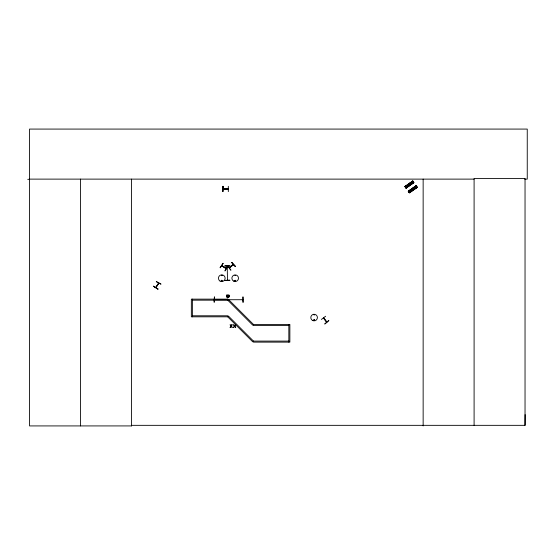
<?xml version="1.0" encoding="UTF-8"?>
<svg xmlns="http://www.w3.org/2000/svg" width="555" height="555" viewBox="0 0 555 555"><rect width="100%" height="100%" fill="white"/><g stroke="black" fill="none" stroke-linecap="round" stroke-linejoin="round"><path stroke-width="0.83" d="M524.655 179.119L527.25 179.119L527.25 129.079L29.54 129.079L29.54 425.921L131.507 425.921L131.438 425.338L525.037 425.338L525.113 414.606M226.225 268.488L221.722 265.713L226.121 268.675M222.049 275.453C221.07 276.314 222.007 274.378 221.972 275.634M221.438 280.587C222.076 281.885 222.222 279.685 221.507 280.525M235.445 275.516L234.911 275.377L235.486 275.453M234.834 280.684C235.903 279.713 235.174 281.628 234.918 280.844M314.373 314.803L313.832 314.727L314.338 314.935M314.47 320.034L313.762 320.124L314.387 319.874M227.827 297.154L228.924 296.391L228.16 295.295L227.064 296.065L227.827 297.154L227.966 296.377M228.16 295.295L228.022 296.079L227.668 295.336M227.217 266.109L227.508 280.199M155.809 287.414L158.654 283.147M158.661 283.203L155.962 287.573L158.723 283.106M234.73 280.559C236.576 279.332 234.682 282.544 234.855 280.344M314.553 320.291C314.172 318.279 313.103 321.22 314.449 320.374M228.195 188.846L223.117 188.818M156.323 281.662L161.012 284.146L156.357 281.6M223.006 263.271L220.064 267.69M220.231 267.794L223.193 263.396M227.682 266.421L224.935 270.965L227.654 266.4M221.369 280.442C223.478 279.734 220.821 282.377 221.528 280.24M229.659 267.482L229.347 267.746M242.382 299.506L242.826 299.755M214.57 299.742L242.861 299.714M223.061 188.873L223.63 189.227M227.39 296.946L227.897 296.342M228.091 296.113L228.598 295.503M229.319 267.801L233.239 264.388M233.038 264.971L233.509 264.575L229.395 267.975M235.299 266.296L231.643 262.446L235.32 266.282M321.387 319.451L325.625 316.26M324.835 323.926L328.872 320.471L324.848 323.947M412.74 180.979L404.907 186.494L406.094 188.159L413.919 182.63L412.74 180.972M404.977 186.591L412.816 181.083M405.06 186.709L412.871 181.159L405.108 186.778M405.192 186.896L413.003 181.346M405.344 187.104L405.656 187.541M413.565 182.123L405.733 187.652L413.586 182.165M405.871 187.84L413.642 182.241M405.934 187.937L413.759 182.408M405.955 187.965L413.829 182.505L406.066 188.124M417.249 187.354L409.444 192.911L408.258 191.246L416.09 185.724L417.277 187.389M408.265 191.253L416.118 185.758M408.327 191.343L416.167 185.835M408.425 191.475L416.292 186.008M408.487 191.565L416.292 186.015M408.549 191.655L416.368 186.119M408.619 191.752L416.444 186.223M408.702 191.857L409.084 192.252M409.326 191.822L408.966 192.037M409.09 192.405L416.923 186.889M409.167 192.516L417.006 187.007M409.25 192.634L417.076 187.104M409.292 192.696L417.117 187.16M409.368 192.8L417.193 187.278M221.827 265.561L226.162 268.412M227.106 296.55L227.855 296.28M228.133 296.176L228.882 295.905M228.195 189.088L223.02 189.088L228.313 189.116M323.607 317.835L326.853 322.011M214.445 296.974L214.181 302.281L214.369 296.974M242.84 296.974L242.951 302.274M242.806 299.714L242.382 299.749M230.013 266.012L224.713 265.914L230.013 265.9M224.713 280.4L230.013 280.247L224.713 280.414M27.75 179.327L29.54 179.321M29.54 179.119L474.095 179.119M228.306 186.314L228.32 191.621M192.377 300.165L227.737 300.165L252.74 325.175L253.469 324.446L289.863 324.446L289.863 342.123L253.469 342.123L253.469 341.089L228.466 316.086L227.737 316.815L191.343 316.815L191.343 299.138L227.737 299.138L227.737 300.165L228.466 299.436L253.469 324.446L253.469 325.473L288.836 325.473M192.377 315.788L227.737 315.788L227.737 316.815L252.74 341.825L253.469 341.089L288.836 341.089M227.064 296.065L227.848 296.197M228.14 296.252L228.924 296.391M228.306 188.873L227.716 189.123M153.541 286.269L158.085 289.009M227.273 295.621L227.876 296.127M228.112 296.321L228.715 296.835M405.538 187.16L405.865 186.959M231.699 262.397L235.119 266.449M229.451 267.905L233.426 264.527M324.189 318.861L326.049 321.276M326.701 322.15L323.503 318.05M412.018 181.638L413.038 183.088M415.376 186.397L416.396 187.84M411.491 182.012L412.511 183.462M414.842 186.771L415.862 188.214M410.693 182.574L411.713 184.024M414.051 187.333L415.071 188.776M409.985 183.074L411.005 184.517M413.343 187.826L414.363 189.276M409.195 183.636L410.214 185.079M412.552 188.388L413.565 189.831M405.788 186.036L406.808 187.486M409.139 190.795L410.159 192.238M405.393 185.953L406.753 187.881L405.33 186.001M408.751 190.712L410.11 192.641M408.688 190.753L410.048 192.682M228.043 296.37L228.313 297.112M243.111 296.967L243.145 302.274M525.037 425.338L525.037 178.543L474.095 178.543L474.095 425.338M423.146 179.119L423.146 425.921M288.836 324.446L288.836 342.123M222.964 186.314L222.992 191.621M192.377 299.138L192.377 316.815M131.431 179.119L131.507 425.921M80.489 179.119L80.489 425.921M409.715 184.01C410.332 185.46 410.783 182.845 409.715 184.01M413.066 188.762C413.683 190.212 414.134 187.604 413.066 188.762M242.285 299.506L242.847 299.506L242.327 299.485M153.582 286.2L157.974 289.197L153.575 286.214M231.865 324.724L231.185 325.827L230.089 324.724L230.956 326.125L230.061 327.526L231.164 326.409L232.274 327.526L231.393 326.111L232.268 324.724L231.865 324.724M235.306 324.724L234.626 325.827L233.53 324.724L234.397 326.125L233.509 327.526L234.605 326.409L235.715 327.526L234.834 326.111L235.708 324.724L235.306 324.724M226.863 295.003C225.344 301.837 233.815 294.011 226.863 295.003M227.612 265.894L230.859 270.098L227.612 265.894M413.087 181.471L405.24 186.966L413.093 181.478M223.006 186.314L222.735 191.621L223.006 186.314M233.537 281.073A3.316 3.316 0 0 0 238.504 278.208A3.316 3.316 0 0 0 233.537 275.335A3.316 3.316 0 0 0 233.537 281.073M312.458 320.422A3.309 3.309 0 0 0 317.418 317.557A3.309 3.309 0 0 0 312.458 314.692A3.309 3.309 0 0 0 312.458 320.422M220.106 281.107A3.358 3.358 0 0 0 225.143 278.208A3.358 3.358 0 0 0 220.106 275.301A3.358 3.358 0 0 0 220.106 281.107"/></g></svg>
